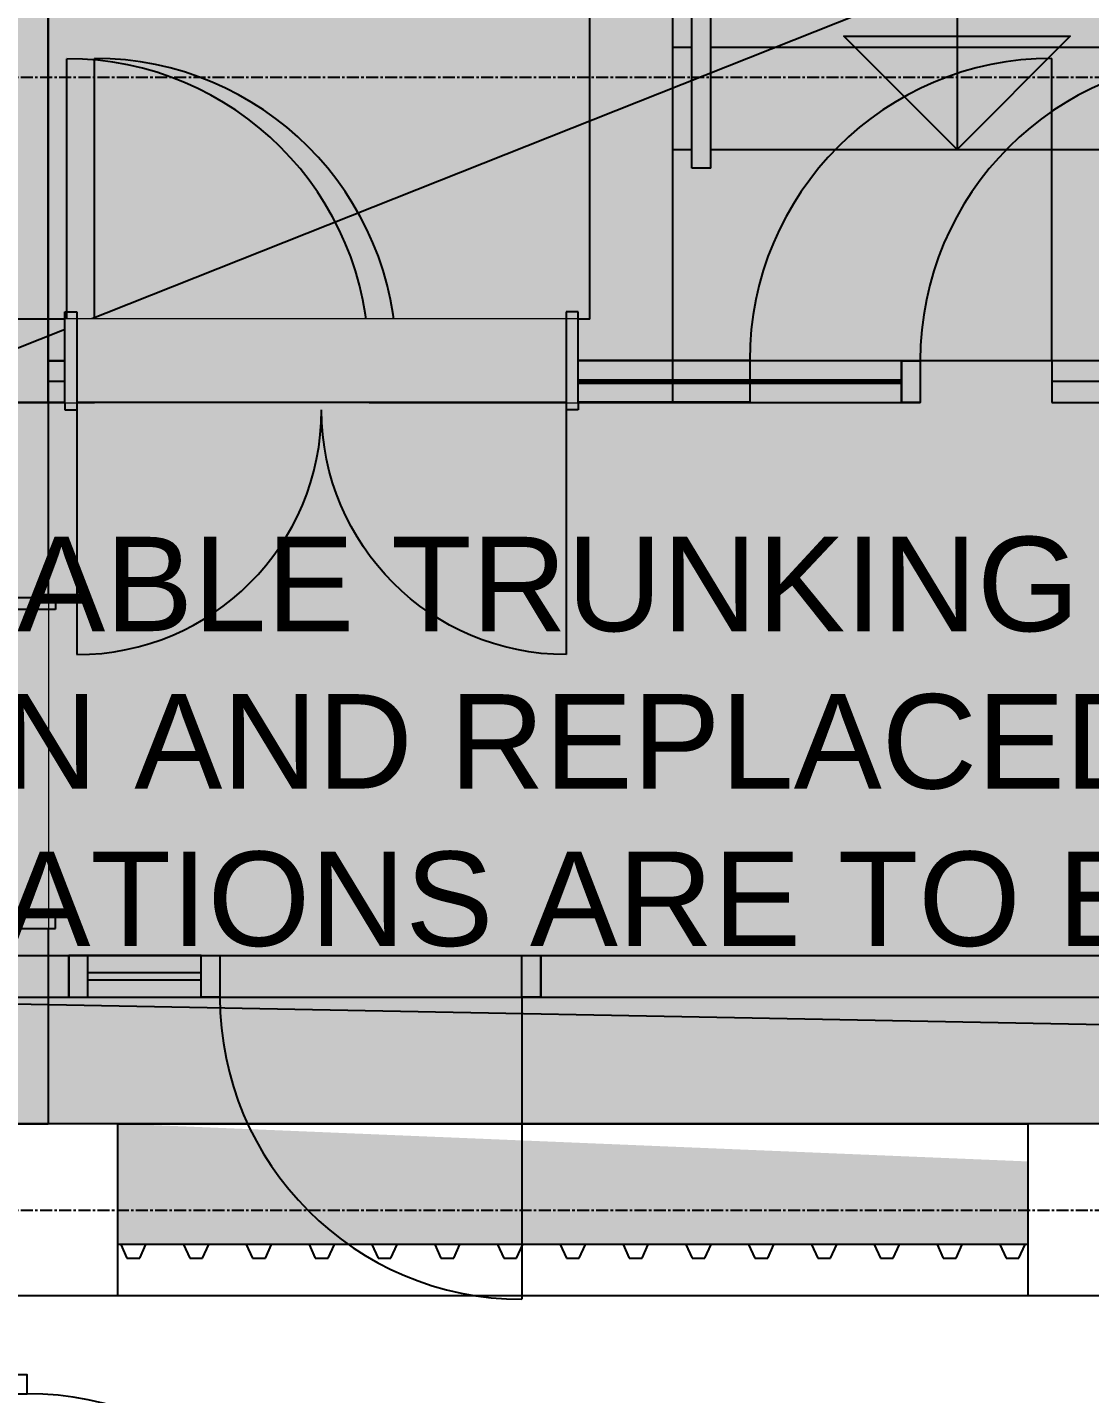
# Model space of a CAD drawing. Header units: millimetres. Extents: x -27283 to 30143, y -18440 to 22926.
# Drawn here: x -8478 to -5664, y -5709 to -2091 of the extents above; entities that cross this region are included whole.
import ezdxf
from ezdxf.enums import TextEntityAlignment as Align

# ---------------------------------------------------------------- set-up
doc = ezdxf.new("R2010")
doc.units = ezdxf.units.MM
doc.set_wipeout_variables(frame=1)
doc.linetypes.add('PCENTRE', pattern=[50.8, 31.75, -6.35, 6.35, -6.35])
doc.linetypes.add('PCENTRE2', pattern=[28.575, 19.05, -3.175, 3.175, -3.175])
for name, color, linetype in [('11th Floor - Doors Windows and Openings', 7, 'Continuous'), ('11th Floor - Structural Members', 7, 'Continuous'), ('Boundaries_and_building_grids', 140, 'PCENTRE2'), ('Lift Motor Room Roof - Hatch', 7, 'Continuous'), ('Lift Motor Room Roof - Roofs', 7, 'Continuous'), ('Lift Motor Room Roof - Structural Members', 7, 'Continuous'), ('Lift Motor Room Roof - Text and Leaders', 7, 'Continuous'), ('Lift Motor Room Roof - Walls', 7, 'Continuous'), ('Roof - General', 7, 'Continuous'), ('Roof - Stairs', 7, 'Continuous'), ('Roof - Structural Members', 7, 'Continuous'), ('Roof - Walls', 7, 'Continuous'), ('Sixth Floor - Doors Windows and Openings', 7, 'Continuous'), ('Sixth Floor - Structural Members', 7, 'Continuous'), ('Sixth Floor - Walls', 7, 'Continuous'), ('Tenth Floor - Doors Windows and Openings', 7, 'Continuous'), ('Tenth Floor - Structural Members', 7, 'Continuous'), ('Tenth Floor - Walls', 7, 'Continuous')]:
    doc.layers.add(name, color=color, linetype=linetype)
doc.styles.add('_ArchAttributes', font='arial.ttf')
doc.styles.add('Arial1', font='arial.ttf')
pattern_1 = [(45, (8642.8, 4224.77), (-168.38, 168.38), []), (45, (8755.06, 4224.77), (-168.38, 168.38), [])]
pattern_2 = [(45, (7698.4, 3082.28), (-168.38, 168.38), []), (45, (7810.64, 3082.28), (-168.38, 168.38), [])]

# ---------------------------------------------------------------- blocks, each defined once
blk = doc.blocks.new('Door3')
at = {"layer": 'Roof - General', "color": 2, "linetype": 'Continuous', "lineweight": -3}
for p, q in [((-20, 438.5), (-20, 406.5)), ((240, 438.5), (240, 406.5)), ((-20, 406.5), (-833, 406.5)), ((-20, -438.5), (-20, -406.5)), ((240, -438.5), (240, -406.5))]:
    blk.add_line(p, q, dxfattribs=at)
blk.add_arc((-20, 406.5), 813, 180, 270, dxfattribs=at)
at = {"layer": 'Roof - General', "color": 3, "linetype": 'Continuous', "lineweight": -3, "style": '_ArchAttributes', "flags": 1}
for tag, p in [('Elevation Symbol', (110, 0)), ('Head Height', (110, 0)), ('Reference', (111.5, 0, 286)), ('Height', (110, 0)), ('Width', (110, 0)), ('Type', (110, 0))]:
    blk.add_attdef(tag, text='', height=50, dxfattribs=at).set_placement(p, align=Align.MIDDLE_CENTER)
at = {"color": 9, "linetype": 'Continuous', "lineweight": -3}
blk.add_wipeout([(0, 438.5), (0, -438.5), (220, -438.5), (220, 438.5)], dxfattribs=at).dxf.layer = 'Roof - General'
at = {"linetype": 'Continuous', "lineweight": -3}
h = blk.add_hatch(dxfattribs=at)
h.set_pattern_fill('ANSI32', color=12, scale=25)
h.set_pattern_definition(pattern_1)
h.paths.add_polyline_path([(220, 438.5), (0, 438.5), (0, 438.5)])
h = blk.add_hatch(dxfattribs=at)
h.set_pattern_fill('ANSI32', color=12, scale=25)
h.set_pattern_definition(pattern_1)
h.paths.add_polyline_path([(220, -438.5), (0, -438.5), (0, -438.5)])
at = {"layer": 'Roof - General', "color": 2, "linetype": 'Continuous', "lineweight": -3}
for p, q in [((0, 438.5), (-20, 438.5)), ((220, 438.5), (240, 438.5)), ((240, 406.5), (-20, 406.5)), ((240, -406.5), (-20, -406.5)), ((0, -438.5), (-20, -438.5)), ((220, -438.5), (240, -438.5))]:
    blk.add_line(p, q, dxfattribs=at)
at = {"layer": 'Roof - General', "color": 3, "linetype": 'Continuous', "lineweight": -3}
for p, q in [((0, 438.5), (220, 438.5)), ((0, -438.5), (220, -438.5))]:
    blk.add_line(p, q, dxfattribs=at)
at = {"layer": 'Roof - General', "color": 1, "linetype": 'Continuous', "lineweight": -3}
blk.add_line((0, 406.5), (0, -406.5), dxfattribs=at)
blk = doc.blocks.new('Door5')
at = {"layer": 'Roof - General', "color": 2, "linetype": 'Continuous', "lineweight": -3}
for p, q in [((-680, 238), (-648, 238)), ((680, 238), (648, 238)), ((-680, -22), (-648, -22)), ((-648, -22), (-648, -670)), ((680, -22), (648, -22)), ((648, -22), (648, -670))]:
    blk.add_line(p, q, dxfattribs=at)
blk.add_arc((-648, -22), 648, 270, 0, dxfattribs=at)
at = {"layer": 'Roof - General', "color": 2, "linetype": 'Continuous', "lineweight": -3, "extrusion": (0, 0, -1)}
blk.add_arc((-648, -22), 648, 270, 0, dxfattribs=at)
at = {"layer": 'Roof - General', "color": 3, "linetype": 'Continuous', "lineweight": -3, "style": '_ArchAttributes', "flags": 1}
for tag, p in [('Elevation Symbol', (0, 108)), ('Head Height', (0, 108)), ('Reference', (0, 109.5, 286)), ('Height', (0, 108)), ('Width', (0, 108)), ('Type', (0, 108))]:
    blk.add_attdef(tag, text='', height=50, dxfattribs=at).set_placement(p, align=Align.MIDDLE_CENTER)
at = {"color": 9, "linetype": 'Continuous', "lineweight": -3}
blk.add_wipeout([(680, -2), (-680, -2), (-680, 218), (680, 218)], dxfattribs=at).dxf.layer = 'Roof - General'
at = {"linetype": 'Continuous', "lineweight": -3}
h = blk.add_hatch(dxfattribs=at)
h.set_pattern_fill('ANSI32', color=12, scale=25)
h.set_pattern_definition(pattern_2)
h.paths.add_polyline_path([(-680, 218), (-680, -2), (-680, -2)])
h = blk.add_hatch(dxfattribs=at)
h.set_pattern_fill('ANSI32', color=12, scale=25)
h.set_pattern_definition(pattern_2)
h.paths.add_polyline_path([(680, 218), (680, -2), (680, -2)])
at = {"layer": 'Roof - General', "color": 2, "linetype": 'Continuous', "lineweight": -3}
for p, q in [((-680, 218), (-680, 238)), ((-648, 238), (-648, -22)), ((648, 238), (648, -22)), ((680, 218), (680, 238)), ((-680, -2), (-680, -22)), ((680, -2), (680, -22))]:
    blk.add_line(p, q, dxfattribs=at)
at = {"layer": 'Roof - General', "color": 3, "linetype": 'Continuous', "lineweight": -3}
for p, q in [((-680, -2), (-680, 218)), ((680, -2), (680, 218))]:
    blk.add_line(p, q, dxfattribs=at)
at = {"layer": 'Roof - General', "color": 1, "linetype": 'Continuous', "lineweight": -3}
blk.add_line((648, -2), (-648, -2), dxfattribs=at)

msp = doc.modelspace()

# ---------------------------------------------------------------- hatches: boundary and pattern name
at = {"layer": 'Lift Motor Room Roof - Hatch', "linetype": 'Continuous', "lineweight": -3}
h = msp.add_hatch(dxfattribs=at)
h.set_pattern_fill('GENERAL', color=8, scale=25, style=0)
h.set_pattern_definition([(90, (0, 0), (-25, 2e-15), [0.25, -199.75]), (90, (0.98, 2.5), (-25, 2e-15), [0.25, -199.75]), (90, (1.955, 5), (-25, 2e-15), [0.25, -199.75]), (90, (2.917, 7.5), (-25, 2e-15), [0.25, -199.75]), (90, (3.862, 10), (-25, 2e-15), [0.25, -199.75]), (90, (4.782, 12.5), (-25, 2e-15), [0.25, -199.75]), (90, (5.675, 15), (-25, 2e-15), [0.25, -199.75]), (90, (6.53, 17.5), (-25, 2e-15), [0.25, -199.75]), (90, (7.348, 20), (-25, 2e-15), [0.25, -199.75]), (90, (8.117, 22.5), (-25, 2e-15), [0.25, -199.75]), (90, (8.84, 25), (-25, 2e-15), [0.25, -199.75]), (90, (9.505, 27.5), (-25, 2e-15), [0.25, -199.75]), (90, (10.113, 30), (-25, 2e-15), [0.25, -199.75]), (90, (10.658, 32.5), (-25, 2e-15), [0.25, -199.75]), (90, (11.137, 35), (-25, 2e-15), [0.25, -199.75]), (90, (11.547, 37.5), (-25, 2e-15), [0.25, -199.75]), (90, (11.887, 40), (-25, 2e-15), [0.25, -199.75]), (90, (12.155, 42.5), (-25, 2e-15), [0.25, -199.75]), (90, (12.345, 45), (-25, 2e-15), [0.25, -199.75]), (90, (12.463, 47.5), (-25, 2e-15), [0.25, -199.75]), (90, (12.5, 50), (-25, 2e-15), [0.25, -199.75]), (90, (0.98, 97.5), (-25, 2e-15), [0.25, -199.75]), (90, (1.955, 95), (-25, 2e-15), [0.25, -199.75]), (90, (2.917, 92.5), (-25, 2e-15), [0.25, -199.75]), (90, (3.862, 90), (-25, 2e-15), [0.25, -199.75]), (90, (4.782, 87.5), (-25, 2e-15), [0.25, -199.75]), (90, (5.675, 85), (-25, 2e-15), [0.25, -199.75]), (90, (6.53, 82.5), (-25, 2e-15), [0.25, -199.75]), (90, (7.348, 80), (-25, 2e-15), [0.25, -199.75]), (90, (8.117, 77.5), (-25, 2e-15), [0.25, -199.75]), (90, (8.84, 75), (-25, 2e-15), [0.25, -199.75]), (90, (9.505, 72.5), (-25, 2e-15), [0.25, -199.75]), (90, (10.113, 70), (-25, 2e-15), [0.25, -199.75]), (90, (10.658, 67.5), (-25, 2e-15), [0.25, -199.75]), (90, (11.137, 65), (-25, 2e-15), [0.25, -199.75]), (90, (11.547, 62.5), (-25, 2e-15), [0.25, -199.75]), (90, (11.887, 60), (-25, 2e-15), [0.25, -199.75]), (90, (12.155, 57.5), (-25, 2e-15), [0.25, -199.75]), (90, (12.345, 55), (-25, 2e-15), [0.25, -199.75]), (90, (12.463, 52.5), (-25, 2e-15), [0.25, -199.75]), (90, (-0.98, 102.5), (-25, 2e-15), [0.25, -199.75]), (90, (-1.955, 105), (-25, 2e-15), [0.25, -199.75]), (90, (-2.917, 107.5), (-25, 2e-15), [0.25, -199.75]), (90, (-3.862, 110), (-25, 2e-15), [0.25, -199.75]), (90, (-4.782, 112.5), (-25, 2e-15), [0.25, -199.75]), (90, (-5.675, 115), (-25, 2e-15), [0.25, -199.75]), (90, (-6.53, 117.5), (-25, 2e-15), [0.25, -199.75]), (90, (-7.348, 120), (-25, 2e-15), [0.25, -199.75]), (90, (-8.117, 122.5), (-25, 2e-15), [0.25, -199.75]), (90, (-8.84, 125), (-25, 2e-15), [0.25, -199.75]), (90, (-9.505, 127.5), (-25, 2e-15), [0.25, -199.75]), (90, (-10.113, 130), (-25, 2e-15), [0.25, -199.75]), (90, (-10.658, 132.5), (-25, 2e-15), [0.25, -199.75]), (90, (-11.137, 135), (-25, 2e-15), [0.25, -199.75]), (90, (-11.547, 137.5), (-25, 2e-15), [0.25, -199.75]), (90, (-11.887, 140), (-25, 2e-15), [0.25, -199.75]), (90, (-12.155, 142.5), (-25, 2e-15), [0.25, -199.75]), (90, (-12.345, 145), (-25, 2e-15), [0.25, -199.75]), (90, (-12.463, 147.5), (-25, 2e-15), [0.25, -199.75]), (90, (-12.5, 150), (-25, 2e-15), [0.25, -199.75]), (90, (-0.98, 197.5), (-25, 2e-15), [0.25, -199.75]), (90, (-1.955, 195), (-25, 2e-15), [0.25, -199.75]), (90, (-2.917, 192.5), (-25, 2e-15), [0.25, -199.75]), (90, (-3.862, 190), (-25, 2e-15), [0.25, -199.75]), (90, (-4.782, 187.5), (-25, 2e-15), [0.25, -199.75]), (90, (-5.675, 185), (-25, 2e-15), [0.25, -199.75]), (90, (-6.53, 182.5), (-25, 2e-15), [0.25, -199.75]), (90, (-7.348, 180), (-25, 2e-15), [0.25, -199.75]), (90, (-8.117, 177.5), (-25, 2e-15), [0.25, -199.75]), (90, (-8.84, 175), (-25, 2e-15), [0.25, -199.75]), (90, (-9.505, 172.5), (-25, 2e-15), [0.25, -199.75]), (90, (-10.113, 170), (-25, 2e-15), [0.25, -199.75]), (90, (-10.658, 167.5), (-25, 2e-15), [0.25, -199.75]), (90, (-11.137, 165), (-25, 2e-15), [0.25, -199.75]), (90, (-11.547, 162.5), (-25, 2e-15), [0.25, -199.75]), (90, (-11.887, 160), (-25, 2e-15), [0.25, -199.75]), (90, (-12.155, 157.5), (-25, 2e-15), [0.25, -199.75]), (90, (-12.345, 155), (-25, 2e-15), [0.25, -199.75]), (90, (-12.463, 152.5), (-25, 2e-15), [0.25, -199.75]), (90, (0, 100), (-25, 2e-15), [0.25, -199.75])])
h.paths.add_polyline_path([(-8237.8, -4994.3), (-8237.8, -5314.3), (-5827.8, -5314.3), (-5827.8, -5094.3)])

# ---------------------------------------------------------------- linework, layer by layer
at = {"layer": '11th Floor - Doors Windows and Openings', "color": 1, "linetype": 'Continuous'}
for p, q in [((-8372.8, -2974.3, 37950), (-8372.8, -2174.3, 37950)), ((-7572.8, -2974.3, 37950), (-7572.8, -3084.3, 37950)), ((-6112.8, -2974.3, 37950), (-7572.8, -2974.3, 37950)), ((-7522.8, -2974.3, 37950), (-7522.8, -3084.3, 37950)), ((-7522.8, -2974.3, 37950), (-7522.8, -3084.3, 37950)), ((-6162.8, -2974.3, 37950), (-6162.8, -3084.3, 37950)), ((-6112.8, -2974.3, 37950), (-6112.8, -3084.3, 37950)), ((-7572.8, -3084.3, 37950), (-6112.8, -3084.3, 37950))]:
    msp.add_line(p, q, dxfattribs=at)
at = {"layer": '11th Floor - Doors Windows and Openings', "color": 1, "linetype": 'Continuous', "elevation": 37950}
for points in [[(-8372.8, -2974.3), (-8422.8, -2974.3), (-8422.8, -3084.3), (-8372.8, -3084.3), (-8372.8, -2974.3)], [(-7522.8, -2974.3), (-7522.8, -3029.3), (-6162.8, -3029.3)]]:
    msp.add_lwpolyline(points, dxfattribs=at)
at = {"layer": '11th Floor - Doors Windows and Openings', "color": 1, "linetype": 'Continuous'}
for centre, start, end in [((-8372.8, -2974.3, 37950), 0, 90), ((-5312.8, -2974.3, 37950), 90, 180)]:
    msp.add_arc(centre, 800, start, end, dxfattribs=at)
at = {"layer": '11th Floor - Structural Members', "color": 5, "linetype": 'Continuous', "lineweight": -3, "elevation": 37950}
msp.add_lwpolyline([(-8422.8, 1475.7), (-8642.8, 1475.7), (-8642.8, -3084.3), (-8422.8, -3084.3)], close=True, dxfattribs=at)
at = {"layer": 'Boundaries_and_building_grids', "color": 140, "linetype": 'PCENTRE', "lineweight": -3}
for p, q in [((25217.2, -2224.3), (-27282.8, -2224.3)), ((25217.2, -5224.3), (-27282.8, -5224.3))]:
    msp.add_line(p, q, dxfattribs=at)
at = {"layer": 'Lift Motor Room Roof - Roofs', "color": 1, "linetype": 'Continuous', "lineweight": -3}
for q in [(-1032.8, 25.7, 46830), (-1032.8, -4819.3, 46830)]:
    msp.add_line((-12677.8, -4597.5, 46830), q, dxfattribs=at)
at = {"layer": 'Lift Motor Room Roof - Roofs', "color": 3, "linetype": 'Continuous', "lineweight": -3}
msp.add_line((-5495.3, -4994.3, 46830), (-14322.8, -4994.3, 46830), dxfattribs=at)
at = {"layer": 'Lift Motor Room Roof - Roofs', "color": 4, "linetype": 'Continuous', "lineweight": -3}
msp.add_line((-5827.8, -5314.3, 46830), (-8237.8, -5314.3, 46830), dxfattribs=at)
at = {"layer": 'Lift Motor Room Roof - Structural Members', "color": 5, "linetype": 'Continuous', "lineweight": -3, "elevation": 46830}
for points in [[(-8827.8, -4994.3), (-8827.8, -5449.3), (-8237.8, -5449.3), (-8237.8, -4994.3)], [(-5827.8, -4994.3), (-5827.8, -5449.3), (-5237.8, -5449.3), (-5237.8, -4994.3)]]:
    msp.add_lwpolyline(points, close=True, dxfattribs=at)
at = {"layer": 'Lift Motor Room Roof - Walls', "color": 1, "linetype": 'Continuous'}
for p, q in [((-8230.5, -5314.3, 46830), (-8237.8, -5314.3, 46830)), ((-8230.5, -5314.3, 46830), (-8214, -5350.2, 46830)), ((-8180, -5350.2, 46830), (-8163.6, -5314.3, 46830)), ((-8064.2, -5314.3, 46830), (-8163.6, -5314.3, 46830)), ((-8064.2, -5314.3, 46830), (-8047.7, -5350.2, 46830)), ((-8013.7, -5350.2, 46830), (-7997.2, -5314.3, 46830)), ((-7897.8, -5314.3, 46830), (-7997.2, -5314.3, 46830)), ((-7897.8, -5314.3, 46830), (-7881.4, -5350.2, 46830)), ((-7847.4, -5350.2, 46830), (-7830.9, -5314.3, 46830)), ((-7731.5, -5314.3, 46830), (-7830.9, -5314.3, 46830)), ((-7731.5, -5314.3, 46830), (-7715, -5350.2, 46830)), ((-7681.1, -5350.2, 46830), (-7664.6, -5314.3, 46830)), ((-7565.2, -5314.3, 46830), (-7664.6, -5314.3, 46830)), ((-7565.2, -5314.3, 46830), (-7548.7, -5350.2, 46830)), ((-7514.8, -5350.2, 46830), (-7498.3, -5314.3, 46830)), ((-7398.9, -5314.3, 46830), (-7498.3, -5314.3, 46830)), ((-7398.9, -5314.3, 46830), (-7382.4, -5350.2, 46830)), ((-7348.5, -5350.2, 46830), (-7332, -5314.3, 46830)), ((-7232.6, -5314.3, 46830), (-7332, -5314.3, 46830)), ((-7232.6, -5314.3, 46830), (-7216.1, -5350.2, 46830)), ((-7182.2, -5350.2, 46830), (-7165.7, -5314.3, 46830)), ((-7066.3, -5314.3, 46830), (-7165.7, -5314.3, 46830)), ((-7066.3, -5314.3, 46830), (-7049.8, -5350.2, 46830)), ((-7015.8, -5350.2, 46830), (-6999.3, -5314.3, 46830)), ((-6899.9, -5314.3, 46830), (-6999.3, -5314.3, 46830)), ((-6899.9, -5314.3, 46830), (-6883.5, -5350.2, 46830)), ((-6849.5, -5350.2, 46830), (-6833, -5314.3, 46830)), ((-6733.6, -5314.3, 46830), (-6833, -5314.3, 46830)), ((-6733.6, -5314.3, 46830), (-6717.1, -5350.2, 46830)), ((-6683.2, -5350.2, 46830), (-6666.7, -5314.3, 46830)), ((-6567.3, -5314.3, 46830), (-6666.7, -5314.3, 46830)), ((-6567.3, -5314.3, 46830), (-6550.8, -5350.2, 46830)), ((-6516.9, -5350.2, 46830), (-6500.4, -5314.3, 46830)), ((-6401, -5314.3, 46830), (-6500.4, -5314.3, 46830)), ((-6401, -5314.3, 46830), (-6384.5, -5350.2, 46830)), ((-6350.6, -5350.2, 46830), (-6334.1, -5314.3, 46830)), ((-6234.7, -5314.3, 46830), (-6334.1, -5314.3, 46830)), ((-6234.7, -5314.3, 46830), (-6218.2, -5350.2, 46830)), ((-6184.3, -5350.2, 46830), (-6167.8, -5314.3, 46830)), ((-6068.4, -5314.3, 46830), (-6167.8, -5314.3, 46830)), ((-6068.4, -5314.3, 46830), (-6051.9, -5350.2, 46830)), ((-6017.9, -5350.2, 46830), (-6001.5, -5314.3, 46830)), ((-5902.1, -5314.3, 46830), (-6001.5, -5314.3, 46830)), ((-5902.1, -5314.3, 46830), (-5885.6, -5350.2, 46830)), ((-5851.6, -5350.2, 46830), (-5835.1, -5314.3, 46830)), ((-5827.8, -5314.3, 46830), (-5835.1, -5314.3, 46830)), ((-8214, -5350.2, 46830), (-8180, -5350.2, 46830)), ((-8047.7, -5350.2, 46830), (-8013.7, -5350.2, 46830)), ((-7881.4, -5350.2, 46830), (-7847.4, -5350.2, 46830)), ((-7715, -5350.2, 46830), (-7681.1, -5350.2, 46830)), ((-7548.7, -5350.2, 46830), (-7514.8, -5350.2, 46830)), ((-7382.4, -5350.2, 46830), (-7348.5, -5350.2, 46830)), ((-7216.1, -5350.2, 46830), (-7182.2, -5350.2, 46830)), ((-7049.8, -5350.2, 46830), (-7015.8, -5350.2, 46830)), ((-6883.5, -5350.2, 46830), (-6849.5, -5350.2, 46830)), ((-6717.1, -5350.2, 46830), (-6683.2, -5350.2, 46830)), ((-6550.8, -5350.2, 46830), (-6516.9, -5350.2, 46830)), ((-6384.5, -5350.2, 46830), (-6350.6, -5350.2, 46830)), ((-6218.2, -5350.2, 46830), (-6184.3, -5350.2, 46830)), ((-6051.9, -5350.2, 46830), (-6017.9, -5350.2, 46830)), ((-5885.6, -5350.2, 46830), (-5851.6, -5350.2, 46830))]:
    msp.add_line(p, q, dxfattribs=at)
at = {"layer": 'Lift Motor Room Roof - Walls', "color": 2, "linetype": 'Continuous', "elevation": 46830}
msp.add_lwpolyline([(-14777.8, 5500.7), (-14777.8, -5449.3), (12712.2, -5449.3), (12712.2, 5500.7)], close=True, dxfattribs=at)
at = {"layer": 'Roof - Stairs', "color": 1, "linetype": 'Continuous'}
for p, q in [((-6717.8, -2464.3, 42250), (-6717.8, 1415.7, 42250)), ((-6667.8, -2464.3, 42250), (-6667.8, 1415.7, 42250)), ((-6767.8, -2954.3, 42250), (-6767.8, 1365.7, 42250)), ((-6767.8, -2954.3, 42250), (-6767.8, 1365.7, 42250)), ((-6717.8, -2144.3, 42250), (-6767.8, -2144.3, 42250)), ((-5362.8, -2144.3, 42250), (-6667.8, -2144.3, 42250)), ((-6767.8, -2414.3, 42250), (-6717.8, -2414.3, 42250)), ((-6667.8, -2414.3, 42250), (-5362.8, -2414.3, 42250)), ((-6667.8, -2464.3, 42250), (-6717.8, -2464.3, 42250))]:
    msp.add_line(p, q, dxfattribs=at)
at = {"layer": 'Roof - Stairs', "color": 1, "linetype": 'Continuous', "elevation": 42250}
for points in [[(-6767.8, 2135.3), (-6015.3, 2135.3), (-6015.3, -2414.3)], [(-6015.3, -2414.3), (-6315.3, -2114.3), (-5715.3, -2114.3), (-6015.3, -2414.3)]]:
    msp.add_lwpolyline(points, dxfattribs=at)
at = {"layer": 'Roof - Structural Members', "color": 5, "linetype": 'Continuous', "lineweight": -3, "elevation": 42250}
for points in [[(-8827.8, -4994.3), (-8827.8, -5449.3), (-8237.8, -5449.3), (-8237.8, -4994.3)], [(-5827.8, -4994.3), (-5827.8, -5449.3), (-5237.8, -5449.3), (-5237.8, -4994.3)]]:
    msp.add_lwpolyline(points, close=True, dxfattribs=at)
at = {"layer": 'Roof - Walls', "color": 3, "linetype": 'Continuous', "lineweight": -3}
for p, q in [((-6987.8, -2864.3, 42250), (-6987.8, 5045.7, 42250)), ((-6767.8, -3084.3, 42250), (-6767.8, 2915.7, 42250)), ((-6987.8, -2864.3, 42250), (-13002.8, -2864.3, 42250)), ((-6767.8, -3084.3, 42250), (-8422.8, -3084.3, 42250))]:
    msp.add_line(p, q, dxfattribs=at)
at = {"layer": 'Roof - Walls', "color": 3, "linetype": 'Continuous'}
for p, q in [((-8422.8, -3084.3, 42250), (-8422.8, -4994.3, 42250)), ((-8642.8, -4994.3, 42250), (-8422.8, -4994.3, 42250)), ((-8237.8, -4994.3, 42250), (-5827.8, -4994.3, 42250)), ((-5827.8, -5314.3, 42250), (-8237.8, -5314.3, 42250))]:
    msp.add_line(p, q, dxfattribs=at)
at = {"layer": 'Roof - Walls', "color": 1, "linetype": 'Continuous'}
for p, q in [((-8230.5, -5314.3, 42250), (-8237.8, -5314.3, 42250)), ((-8230.5, -5314.3, 42250), (-8214, -5350.2, 42250)), ((-8180, -5350.2, 42250), (-8163.6, -5314.3, 42250)), ((-8064.2, -5314.3, 42250), (-8163.6, -5314.3, 42250)), ((-8064.2, -5314.3, 42250), (-8047.7, -5350.2, 42250)), ((-8013.7, -5350.2, 42250), (-7997.2, -5314.3, 42250)), ((-7897.8, -5314.3, 42250), (-7997.2, -5314.3, 42250)), ((-7897.8, -5314.3, 42250), (-7881.4, -5350.2, 42250)), ((-7847.4, -5350.2, 42250), (-7830.9, -5314.3, 42250)), ((-7731.5, -5314.3, 42250), (-7830.9, -5314.3, 42250)), ((-7731.5, -5314.3, 42250), (-7715, -5350.2, 42250)), ((-7681.1, -5350.2, 42250), (-7664.6, -5314.3, 42250)), ((-7565.2, -5314.3, 42250), (-7664.6, -5314.3, 42250)), ((-7565.2, -5314.3, 42250), (-7548.7, -5350.2, 42250)), ((-7514.8, -5350.2, 42250), (-7498.3, -5314.3, 42250)), ((-7398.9, -5314.3, 42250), (-7498.3, -5314.3, 42250)), ((-7398.9, -5314.3, 42250), (-7382.4, -5350.2, 42250)), ((-7348.5, -5350.2, 42250), (-7332, -5314.3, 42250)), ((-7232.6, -5314.3, 42250), (-7332, -5314.3, 42250)), ((-7232.6, -5314.3, 42250), (-7216.1, -5350.2, 42250)), ((-7182.2, -5350.2, 42250), (-7165.7, -5314.3, 42250)), ((-7066.3, -5314.3, 42250), (-7165.7, -5314.3, 42250)), ((-7066.3, -5314.3, 42250), (-7049.8, -5350.2, 42250)), ((-7015.8, -5350.2, 42250), (-6999.3, -5314.3, 42250)), ((-6899.9, -5314.3, 42250), (-6999.3, -5314.3, 42250)), ((-6899.9, -5314.3, 42250), (-6883.5, -5350.2, 42250)), ((-6849.5, -5350.2, 42250), (-6833, -5314.3, 42250)), ((-6733.6, -5314.3, 42250), (-6833, -5314.3, 42250)), ((-6733.6, -5314.3, 42250), (-6717.1, -5350.2, 42250)), ((-6683.2, -5350.2, 42250), (-6666.7, -5314.3, 42250)), ((-6567.3, -5314.3, 42250), (-6666.7, -5314.3, 42250)), ((-6567.3, -5314.3, 42250), (-6550.8, -5350.2, 42250)), ((-6516.9, -5350.2, 42250), (-6500.4, -5314.3, 42250)), ((-6401, -5314.3, 42250), (-6500.4, -5314.3, 42250)), ((-6401, -5314.3, 42250), (-6384.5, -5350.2, 42250)), ((-6350.6, -5350.2, 42250), (-6334.1, -5314.3, 42250)), ((-6234.7, -5314.3, 42250), (-6334.1, -5314.3, 42250)), ((-6234.7, -5314.3, 42250), (-6218.2, -5350.2, 42250)), ((-6184.3, -5350.2, 42250), (-6167.8, -5314.3, 42250)), ((-6068.4, -5314.3, 42250), (-6167.8, -5314.3, 42250)), ((-6068.4, -5314.3, 42250), (-6051.9, -5350.2, 42250)), ((-6017.9, -5350.2, 42250), (-6001.5, -5314.3, 42250)), ((-5902.1, -5314.3, 42250), (-6001.5, -5314.3, 42250)), ((-5902.1, -5314.3, 42250), (-5885.6, -5350.2, 42250)), ((-5851.6, -5350.2, 42250), (-5835.1, -5314.3, 42250)), ((-5827.8, -5314.3, 42250), (-5835.1, -5314.3, 42250)), ((-8214, -5350.2, 42250), (-8180, -5350.2, 42250)), ((-8047.7, -5350.2, 42250), (-8013.7, -5350.2, 42250)), ((-7881.4, -5350.2, 42250), (-7847.4, -5350.2, 42250)), ((-7715, -5350.2, 42250), (-7681.1, -5350.2, 42250)), ((-7548.7, -5350.2, 42250), (-7514.8, -5350.2, 42250)), ((-7382.4, -5350.2, 42250), (-7348.5, -5350.2, 42250)), ((-7216.1, -5350.2, 42250), (-7182.2, -5350.2, 42250)), ((-7049.8, -5350.2, 42250), (-7015.8, -5350.2, 42250)), ((-6883.5, -5350.2, 42250), (-6849.5, -5350.2, 42250)), ((-6717.1, -5350.2, 42250), (-6683.2, -5350.2, 42250)), ((-6550.8, -5350.2, 42250), (-6516.9, -5350.2, 42250)), ((-6384.5, -5350.2, 42250), (-6350.6, -5350.2, 42250)), ((-6218.2, -5350.2, 42250), (-6184.3, -5350.2, 42250)), ((-6051.9, -5350.2, 42250), (-6017.9, -5350.2, 42250)), ((-5885.6, -5350.2, 42250), (-5851.6, -5350.2, 42250))]:
    msp.add_line(p, q, dxfattribs=at)
at = {"layer": 'Sixth Floor - Doors Windows and Openings', "color": 1, "linetype": 'Continuous', "lineweight": -3}
for p, q in [((-8372.8, -2974.3, 20700), (-8372.8, -2174.3, 20700)), ((-7522.8, -2974.3, 20700), (-7522.8, -3029.3, 20700)), ((-6162.8, -2974.3, 20700), (-7522.8, -2974.3, 20700)), ((-7522.8, -3024.3, 20700), (-6162.8, -3024.3, 20700)), ((-6162.8, -3034.3, 20700), (-7522.8, -3034.3, 20700)), ((-7522.8, -3084.3, 20700), (-6162.8, -3084.3, 20700))]:
    msp.add_line(p, q, dxfattribs=at)
at = {"layer": 'Sixth Floor - Doors Windows and Openings', "color": 1, "linetype": 'Continuous', "lineweight": -3, "elevation": 20700}
for points in [[(-8372.8, -2974.3), (-8372.8, -3084.3), (-8422.8, -3084.3), (-8422.8, -2974.3), (-8372.8, -2974.3)], [(-7522.8, -2974.3), (-7522.8, -3084.3), (-7572.8, -3084.3), (-7572.8, -2974.3), (-7522.8, -2974.3)], [(-6112.8, -2974.3), (-6112.8, -3084.3), (-6162.8, -3084.3), (-6162.8, -2974.3), (-6112.8, -2974.3)]]:
    msp.add_lwpolyline(points, dxfattribs=at)
at = {"layer": 'Sixth Floor - Doors Windows and Openings', "color": 1, "linetype": 'Continuous', "lineweight": -3}
for centre, start, end in [((-8372.8, -2974.3, 20700), 0, 90), ((-5312.8, -2974.3, 20700), 90, 180)]:
    msp.add_arc(centre, 800, start, end, dxfattribs=at)
at = {"layer": 'Sixth Floor - Structural Members', "color": 5, "linetype": 'Continuous', "lineweight": -3, "elevation": 20700}
msp.add_lwpolyline([(-8422.8, 1410.7), (-8422.8, -3084.3), (-8642.8, -3084.3), (-8642.8, 1410.7)], close=True, dxfattribs=at)
at = {"layer": 'Sixth Floor - Walls', "color": 2, "linetype": 'Continuous', "lineweight": -3}
for p, q in [((-10117.8, -4549.3, 20700), (-8367.8, -4549.3, 20700)), ((-8367.8, -4549.3, 20700), (-5367.8, -4549.3, 20700)), ((-10117.8, -4659.3, 20700), (-8367.8, -4659.3, 20700)), ((-8477.8, -4659.3, 20700), (-8367.8, -4659.3, 20700)), ((-8367.8, -4659.3, 20700), (-5367.8, -4659.3, 20700))]:
    msp.add_line(p, q, dxfattribs=at)
at = {"layer": 'Tenth Floor - Doors Windows and Openings', "color": 1, "linetype": 'Continuous'}
for p, q in [((-8299.5, -2973.3, 34500), (-8299.5, -2173.3, 34500)), ((-5764.6, -2973.3, 34500), (-5764.6, -2173.3, 34500)), ((-8299.5, -2974.3, 34500), (-8422.8, -2974.3, 34500)), ((-8299.5, -2973.3, 34500), (-8299.5, -3084.3, 34500)), ((-7499.5, -2973.3, 34500), (-8299.5, -2973.3, 34500)), ((-7499.5, -2973.3, 34500), (-7499.5, -3083.3, 34500)), ((-6564.6, -2973.3, 34500), (-7499.5, -2973.3, 34500)), ((-6564.6, -2973.3, 34500), (-5764.6, -2973.3, 34500)), ((-6564.6, -2973.3, 34500), (-6564.6, -3083.3, 34500)), ((-5764.6, -2973.3, 34500), (-5764.6, -3084.3, 34500)), ((-5262.8, -2974.3, 34500), (-5764.6, -2974.3, 34500)), ((-8299.5, -3029.3, 34500), (-8422.8, -3029.3, 34500)), ((-7499.5, -3028.3, 34500), (-6564.6, -3028.3, 34500)), ((-5262.8, -3029.3, 34500), (-5764.6, -3029.3, 34500)), ((-8422.8, -3084.3, 34500), (-8299.5, -3084.3, 34500)), ((-7499.5, -3083.3, 34500), (-6564.6, -3083.3, 34500)), ((-5764.6, -3084.3, 34500), (-5262.8, -3084.3, 34500))]:
    msp.add_line(p, q, dxfattribs=at)
at = {"layer": 'Tenth Floor - Doors Windows and Openings', "color": 1, "linetype": 'Continuous', "lineweight": -3}
for p, q in [((-8017.8, -4549.3, 34500), (-8317.8, -4549.3, 34500)), ((-8317.8, -4594.3, 34500), (-8017.8, -4594.3, 34500)), ((-8017.8, -4614.3, 34500), (-8317.8, -4614.3, 34500)), ((-8317.8, -4659.3, 34500), (-8017.8, -4659.3, 34500)), ((-7167.8, -4659.3, 34500), (-7167.8, -5459.3, 34500))]:
    msp.add_line(p, q, dxfattribs=at)
at = {"layer": 'Tenth Floor - Doors Windows and Openings', "color": 1, "linetype": 'Continuous', "lineweight": -3, "elevation": 34500}
for points in [[(-8317.8, -4659.3), (-8317.8, -4549.3), (-8367.8, -4549.3), (-8367.8, -4659.3), (-8317.8, -4659.3)], [(-8017.8, -4549.3), (-7967.8, -4549.3), (-7967.8, -4659.3), (-8017.8, -4659.3), (-8017.8, -4549.3)], [(-7167.8, -4549.3), (-7117.8, -4549.3), (-7117.8, -4659.3), (-7167.8, -4659.3), (-7167.8, -4549.3)], [(-8587.8, -5659.3), (-8587.8, -5709.3), (-8477.8, -5709.3), (-8477.8, -5659.3), (-8587.8, -5659.3)]]:
    msp.add_lwpolyline(points, dxfattribs=at)
at = {"layer": 'Tenth Floor - Doors Windows and Openings', "color": 1, "linetype": 'Continuous'}
for centre, start, end in [((-8299.5, -2973.3, 34500), 0, 90), ((-5764.6, -2973.3, 34500), 90, 180)]:
    msp.add_arc(centre, 800, start, end, dxfattribs=at)
at = {"layer": 'Tenth Floor - Doors Windows and Openings', "color": 1, "linetype": 'Continuous', "lineweight": -3}
for centre, start, end in [((-7167.8, -4659.3, 34500), 180, 270), ((-8477.8, -6509.3, 34500), 0, 90)]:
    msp.add_arc(centre, 800, start, end, dxfattribs=at)
at = {"layer": 'Tenth Floor - Structural Members', "color": 5, "linetype": 'Continuous'}
for p, q in [((-8422.8, -3084.3, 34500), (-8422.8, 1475.7, 34500)), ((-8642.8, -3084.3, 34500), (-8422.8, -3084.3, 34500))]:
    msp.add_line(p, q, dxfattribs=at)
at = {"layer": 'Tenth Floor - Walls', "color": 2, "linetype": 'Continuous', "lineweight": -3}
for p, q in [((-10117.8, -4549.3, 34500), (-8367.8, -4549.3, 34500)), ((-8367.8, -4659.3, 34500), (-8367.8, -4549.3, 34500)), ((-7117.8, -4659.3, 34500), (-7117.8, -4549.3, 34500)), ((-7117.8, -4549.3, 34500), (-5367.8, -4549.3, 34500)), ((-8477.8, -4659.3, 34500), (-8367.8, -4659.3, 34500)), ((-7117.8, -4659.3, 34500), (-5587.8, -4659.3, 34500))]:
    msp.add_line(p, q, dxfattribs=at)

# ---------------------------------------------------------------- next in the draw order: block references
at = {"layer": 'Roof - General', "color": 3, "linetype": 'Continuous', "lineweight": -3}
msp.add_blockref('Door3', (-8642.8, -4039.3, 42250), dxfattribs=at)

# ---------------------------------------------------------------- next in the draw order: texts
at = {"layer": 'Lift Motor Room Roof - Text and Leaders', "color": 2, "linetype": 'Continuous', "insert": (-9959.9, -3440.2, 46830), "char_height": 250, "width": 9956.583, "attachment_point": 1, "style": 'Arial1'}
msp.add_mtext('STEEL CABLE TRUNKING IS TO BE REFIXED INTO POSITION AND REPLACED WHERE BADLY RUSTED.  NO PENETRATIONS ARE TO BE MADE INTO WATERPROOFING', dxfattribs=at)

# ---------------------------------------------------------------- next in the draw order: block references
at = {"layer": 'Roof - General', "color": 3, "linetype": 'Continuous', "lineweight": -3}
msp.add_blockref('Door5', (-7698.4, -3082.3, 42250), dxfattribs=at)

# ---------------------------------------------------------------- next in the draw order: hatches: boundary and pattern name
at = {"layer": 'Lift Motor Room Roof - Hatch', "linetype": 'Continuous', "lineweight": -3}
h = msp.add_hatch(dxfattribs=at)
h.set_pattern_fill('ANGLE', color=8, scale=45, style=0)
h.set_pattern_definition([(0, (0, 0), (0, 314.325), [228.6, -85.725]), (90, (0, 0), (-314.325, 2e-14), [228.6, -85.725])])
h.paths.add_polyline_path([(-14322.8, 5045.7), (12257.2, 5045.7), (12257.2, -4994.3), (-14322.8, -4994.3)])
h.paths.add_polyline_path([(-13222.8, 135.7), (-13222.8, -3084.3), (-11422.8, -3084.3), (-11422.8, 135.7)])
h.paths.add_polyline_path([(122.2, -2904.3), (122.2, -4034.3), (1397.2, -4034.3), (1397.2, -2904.3)])

doc.saveas('drawing.dxf')
